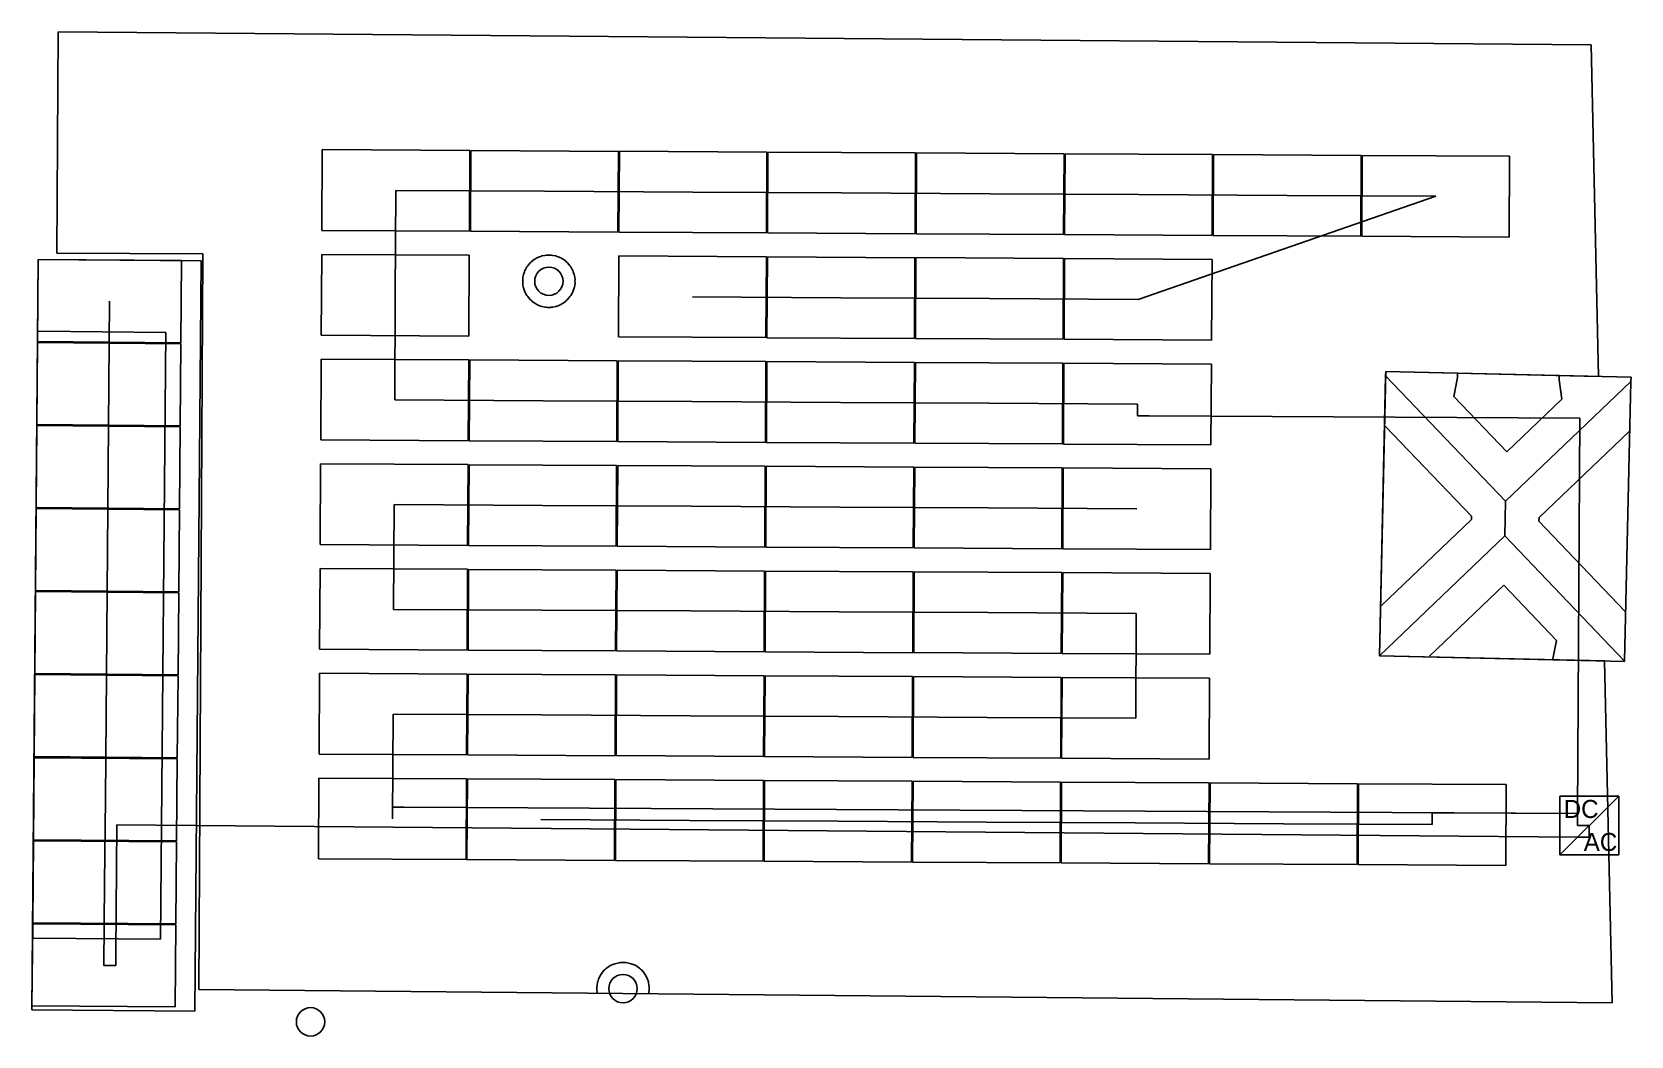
# Model space of a CAD drawing. Header units: feet. Extents: x -13.4 to 53.4, y -23.2 to 18.8.
import ezdxf

# ---------------------------------------------------------------- set-up
doc = ezdxf.new("R2010")
doc.units = ezdxf.units.FT
for name, color, linetype in [('Buildings', 7, 'CONTINUOUS'), ('Connections', 7, 'CONTINUOUS'), ('Inverters', 7, 'CONTINUOUS'), ('Modules', 7, 'CONTINUOUS'), ('Obstructions', 7, 'CONTINUOUS'), ('Setbacks', 7, 'CONTINUOUS'), ('Strings', 7, 'CONTINUOUS')]:
    doc.layers.add(name, color=color, linetype=linetype)

msp = doc.modelspace()

# ---------------------------------------------------------------- linework, layer by layer
at = {"layer": 'Buildings', "color": 252}
for p, q in [((-12.27, 18.799), (-12.321, 9.557)), ((51.784, 18.255), (-12.27, 18.799)), ((52.085, 4.406), (51.784, 18.255)), ((-12.321, 9.557), (-6.219, 9.523)), ((-6.219, 9.523), (-6.389, -21.219)), ((-13.098, 9.293), (-13.363, -22.068)), ((-6.288, 9.235), (-13.098, 9.293)), ((-6.553, -22.125), (-6.288, 9.235)), ((42.933, -7.274), (43.2, 4.606)), ((43.196, 4.428), (42.933, -7.274)), ((43.2, 4.606), (43.196, 4.428)), ((43.196, 4.428), (48.208, -0.814)), ((48.208, -0.814), (43.196, 4.428)), ((43.2, 4.606), (52.085, 4.406)), ((53.448, 4.376), (43.2, 4.606)), ((48.208, -0.814), (53.444, 4.192)), ((53.444, 4.192), (48.208, -0.814)), ((53.181, -7.498), (53.444, 4.192)), ((53.444, 4.192), (53.448, 4.376)), ((48.175, -2.263), (48.208, -0.814)), ((48.208, -0.814), (48.175, -2.263)), ((48.175, -2.263), (42.933, -7.274)), ((42.933, -7.274), (48.175, -2.263)), ((53.181, -7.498), (48.175, -2.263)), ((48.175, -2.263), (53.181, -7.498)), ((52.344, -7.486), (42.933, -7.274)), ((42.933, -7.274), (53.18, -7.505)), ((52.654, -21.772), (52.344, -7.486)), ((53.18, -7.505), (53.181, -7.498)), ((-6.389, -21.219), (52.654, -21.772)), ((-13.363, -22.068), (-6.553, -22.125))]:
    msp.add_line(p, q, dxfattribs=at)
at = {"layer": 'Connections', "color": 91}
for p, q in [((32.823, 3.25), (32.821, 2.758)), ((32.821, 2.758), (33.313, 2.756)), ((33.313, 2.756), (51.304, 2.656)), ((51.304, 2.656), (51.212, -13.866)), ((1.698, -14.083), (1.7, -13.591)), ((1.7, -13.591), (2.193, -13.594)), ((2.193, -13.594), (51.212, -13.865)), ((45.141, -14.324), (45.143, -13.832)), ((45.143, -13.832), (45.635, -13.835)), ((45.635, -13.835), (51.212, -13.865)), ((51.212, -13.866), (51.21, -14.358)), ((51.212, -13.866), (51.21, -14.358)), ((51.212, -13.866), (51.21, -14.358)), ((51.212, -13.865), (51.212, -13.866)), ((51.212, -13.865), (51.212, -13.866)), ((-9.862, -19.72), (-9.816, -14.332)), ((-9.816, -14.332), (51.205, -14.848)), ((51.21, -14.358), (51.702, -14.361)), ((51.21, -14.358), (51.702, -14.361)), ((51.21, -14.358), (51.702, -14.361)), ((51.698, -14.853), (51.702, -14.361)), ((51.205, -14.848), (51.698, -14.853)), ((-9.866, -20.212), (-9.862, -19.72)), ((-10.358, -20.208), (-9.866, -20.212))]:
    msp.add_line(p, q, dxfattribs=at)
at = {"layer": 'Inverters'}
for p, q in [((52.932, -13.13), (50.471, -13.13)), ((50.471, -13.13), (50.471, -15.591)), ((50.471, -15.591), (52.932, -13.13)), ((52.932, -15.591), (52.932, -13.13)), ((50.471, -15.591), (52.932, -15.591))]:
    msp.add_line(p, q, dxfattribs=at)
at = {"layer": 'Modules', "color": 254}
for p, q in [((-1.233, 13.882), (-1.251, 10.505)), ((4.932, 13.848), (-1.233, 13.882)), ((4.913, 10.471), (4.932, 13.848)), ((4.974, 13.845), (4.955, 10.469)), ((11.138, 13.811), (4.974, 13.845)), ((11.12, 10.435), (11.138, 13.811)), ((11.18, 13.812), (11.162, 10.436)), ((17.345, 13.778), (11.18, 13.812)), ((17.326, 10.402), (17.345, 13.778)), ((17.387, 13.776), (17.368, 10.399)), ((23.551, 13.742), (17.387, 13.776)), ((23.533, 10.365), (23.551, 13.742)), ((23.593, 13.743), (23.575, 10.367)), ((29.758, 13.709), (23.593, 13.743)), ((29.739, 10.332), (29.758, 13.709)), ((29.8, 13.71), (29.781, 10.334)), ((35.964, 13.676), (29.8, 13.71)), ((35.946, 10.3), (35.964, 13.676)), ((36.006, 13.674), (35.988, 10.297)), ((42.171, 13.639), (36.006, 13.674)), ((42.152, 10.263), (42.171, 13.639)), ((42.213, 13.641), (42.194, 10.264)), ((48.377, 13.607), (42.213, 13.641)), ((48.359, 10.23), (48.377, 13.607)), ((-1.251, 10.505), (4.913, 10.471)), ((4.955, 10.469), (11.12, 10.435)), ((11.162, 10.436), (17.326, 10.402)), ((17.368, 10.399), (23.533, 10.365)), ((23.575, 10.367), (29.739, 10.332)), ((29.781, 10.334), (35.946, 10.3)), ((35.988, 10.297), (42.152, 10.263)), ((42.194, 10.264), (48.359, 10.23)), ((-1.256, 9.503), (-1.275, 6.126)), ((4.909, 9.469), (-1.256, 9.503)), ((4.89, 6.092), (4.909, 9.469)), ((11.157, 9.437), (11.138, 6.061)), ((17.322, 9.403), (11.157, 9.437)), ((17.303, 6.027), (17.322, 9.403)), ((17.364, 9.4), (17.345, 6.024)), ((23.528, 9.366), (17.364, 9.4)), ((23.509, 5.99), (23.528, 9.366)), ((23.57, 9.368), (23.551, 5.991)), ((29.735, 9.333), (23.57, 9.368)), ((-13.098, 9.292), (-13.127, 5.864)), ((-7.117, 9.242), (-13.098, 9.292)), ((-7.146, 5.813), (-7.117, 9.242)), ((29.716, 5.957), (29.735, 9.333)), ((29.777, 9.331), (29.758, 5.955)), ((35.941, 9.297), (29.777, 9.331)), ((35.923, 5.921), (35.941, 9.297)), ((-1.275, 6.126), (4.89, 6.092)), ((11.138, 6.061), (17.303, 6.027)), ((17.345, 6.024), (23.509, 5.99)), ((-13.128, 5.823), (-13.157, 2.394)), ((-7.146, 5.772), (-13.128, 5.823)), ((-13.127, 5.864), (-7.146, 5.813)), ((-7.175, 2.344), (-7.146, 5.772)), ((23.551, 5.991), (29.716, 5.957)), ((29.758, 5.955), (35.923, 5.921)), ((-1.279, 5.127), (-1.298, 1.751)), ((4.885, 5.093), (-1.279, 5.127)), ((4.867, 1.717), (4.885, 5.093)), ((4.927, 5.094), (4.909, 1.718)), ((11.092, 5.06), (4.927, 5.094)), ((11.073, 1.684), (11.092, 5.06)), ((11.134, 5.058), (11.115, 1.682)), ((17.298, 5.024), (11.134, 5.058)), ((17.28, 1.648), (17.298, 5.024)), ((17.34, 5.025), (17.322, 1.649)), ((23.505, 4.991), (17.34, 5.025)), ((23.486, 1.615), (23.505, 4.991)), ((23.547, 4.992), (23.528, 1.616)), ((29.711, 4.958), (23.547, 4.992)), ((29.693, 1.582), (29.711, 4.958)), ((29.75, 4.956), (29.732, 1.579)), ((35.915, 4.922), (29.75, 4.956)), ((35.896, 1.545), (35.915, 4.922)), ((-13.157, 2.353), (-13.186, -1.075)), ((-13.157, 2.394), (-7.175, 2.344)), ((-7.175, 2.302), (-13.157, 2.353)), ((-7.204, -1.126), (-7.175, 2.302)), ((-1.298, 1.751), (4.867, 1.717)), ((4.909, 1.718), (11.073, 1.684)), ((11.115, 1.682), (17.28, 1.648)), ((17.322, 1.649), (23.486, 1.615)), ((23.528, 1.616), (29.693, 1.582)), ((29.732, 1.579), (35.896, 1.545)), ((-1.305, 0.752), (-1.324, -2.624)), ((4.859, 0.718), (-1.305, 0.752)), ((4.84, -2.658), (4.859, 0.718)), ((4.901, 0.715), (4.882, -2.661)), ((11.066, 0.681), (4.901, 0.715)), ((11.047, -2.695), (11.066, 0.681)), ((11.108, 0.683), (11.089, -2.694)), ((17.272, 0.648), (11.108, 0.683)), ((17.253, -2.728), (17.272, 0.648)), ((17.314, 0.65), (17.295, -2.727)), ((23.479, 0.616), (17.314, 0.65)), ((23.46, -2.761), (23.479, 0.616)), ((23.521, 0.613), (23.502, -2.763)), ((29.685, 0.579), (23.521, 0.613)), ((29.667, -2.797), (29.685, 0.579)), ((29.727, 0.58), (29.708, -2.796)), ((35.892, 0.546), (29.727, 0.58)), ((35.873, -2.83), (35.892, 0.546)), ((-13.186, -1.117), (-13.215, -4.545)), ((-13.186, -1.075), (-7.204, -1.126)), ((-7.204, -1.167), (-13.186, -1.117)), ((-7.233, -4.596), (-7.204, -1.167)), ((-1.324, -2.624), (4.84, -2.658)), ((4.882, -2.661), (11.047, -2.695)), ((11.089, -2.694), (17.253, -2.728)), ((17.295, -2.727), (23.46, -2.761)), ((23.502, -2.763), (29.667, -2.797)), ((29.708, -2.796), (35.873, -2.83)), ((-1.329, -3.623), (-1.347, -7)), ((4.836, -3.657), (-1.329, -3.623)), ((4.817, -7.034), (4.836, -3.657)), ((4.878, -3.66), (4.859, -7.036)), ((11.042, -3.694), (4.878, -3.66)), ((11.024, -7.07), (11.042, -3.694)), ((11.084, -3.693), (11.066, -7.069)), ((17.249, -3.727), (11.084, -3.693)), ((17.23, -7.103), (17.249, -3.727)), ((17.291, -3.729), (17.272, -7.106)), ((23.455, -3.763), (17.291, -3.729)), ((23.437, -7.14), (23.455, -3.763)), ((23.497, -3.762), (23.479, -7.138)), ((29.662, -3.796), (23.497, -3.762)), ((29.643, -7.173), (29.662, -3.796)), ((29.704, -3.795), (29.685, -7.171)), ((35.869, -3.829), (29.704, -3.795)), ((35.85, -7.205), (35.869, -3.829)), ((-13.215, -4.586), (-13.244, -8.015)), ((-13.215, -4.545), (-7.233, -4.596)), ((-7.233, -4.637), (-13.215, -4.586)), ((-7.262, -8.065), (-7.233, -4.637)), ((-1.347, -7), (4.817, -7.034)), ((4.859, -7.036), (11.024, -7.07)), ((11.066, -7.069), (17.23, -7.103)), ((17.272, -7.106), (23.437, -7.14)), ((23.479, -7.138), (29.643, -7.173)), ((29.685, -7.171), (35.85, -7.205)), ((-13.244, -8.015), (-7.262, -8.065)), ((-1.352, -8.002), (-1.371, -11.379)), ((4.813, -8.036), (-1.352, -8.002)), ((-13.244, -8.056), (-13.273, -11.484)), ((-7.262, -8.106), (-13.244, -8.056)), ((-7.291, -11.535), (-7.262, -8.106)), ((4.794, -11.413), (4.813, -8.036)), ((4.855, -8.035), (4.836, -11.412)), ((11.019, -8.069), (4.855, -8.035)), ((11, -11.446), (11.019, -8.069)), ((11.061, -8.068), (11.042, -11.444)), ((17.226, -8.102), (11.061, -8.068)), ((17.207, -11.479), (17.226, -8.102)), ((17.268, -8.105), (17.249, -11.481)), ((23.432, -8.139), (17.268, -8.105)), ((23.414, -11.515), (23.432, -8.139)), ((23.474, -8.137), (23.455, -11.514)), ((29.639, -8.172), (23.474, -8.137)), ((29.62, -11.548), (29.639, -8.172)), ((29.678, -8.174), (29.659, -11.55)), ((35.842, -8.208), (29.678, -8.174)), ((35.824, -11.584), (35.842, -8.208)), ((-13.273, -11.529), (-13.302, -14.957)), ((-13.273, -11.484), (-7.291, -11.535)), ((-7.292, -11.58), (-13.273, -11.529)), ((-7.321, -15.008), (-7.292, -11.58)), ((-1.371, -11.379), (4.794, -11.413)), ((4.836, -11.412), (11, -11.446)), ((11.042, -11.444), (17.207, -11.479)), ((17.249, -11.481), (23.414, -11.515)), ((23.455, -11.514), (29.62, -11.548)), ((29.659, -11.55), (35.824, -11.584)), ((-1.375, -12.378), (-1.394, -15.754)), ((4.789, -12.412), (-1.375, -12.378)), ((4.771, -15.788), (4.789, -12.412)), ((4.828, -12.411), (4.81, -15.787)), ((10.993, -12.445), (4.828, -12.411)), ((10.974, -15.821), (10.993, -12.445)), ((11.035, -12.447), (11.016, -15.823)), ((17.2, -12.481), (11.035, -12.447)), ((17.181, -15.858), (17.2, -12.481)), ((17.241, -12.48), (17.223, -15.856)), ((23.406, -12.514), (17.241, -12.48)), ((23.387, -15.89), (23.406, -12.514)), ((23.448, -12.516), (23.429, -15.893)), ((29.613, -12.551), (23.448, -12.516)), ((29.594, -15.927), (29.613, -12.551)), ((29.654, -12.549), (29.636, -15.926)), ((35.819, -12.583), (29.654, -12.549)), ((35.8, -15.96), (35.819, -12.583)), ((35.861, -12.582), (35.842, -15.959)), ((42.026, -12.616), (35.861, -12.582)), ((42.007, -15.993), (42.026, -12.616)), ((42.068, -12.619), (42.049, -15.995)), ((48.232, -12.653), (42.068, -12.619)), ((48.213, -16.029), (48.232, -12.653)), ((-13.305, -14.999), (-13.334, -18.427)), ((-7.324, -15.049), (-13.305, -14.999)), ((-13.302, -14.957), (-7.321, -15.008)), ((-7.353, -18.478), (-7.324, -15.049)), ((-1.394, -15.754), (4.771, -15.788)), ((4.81, -15.787), (10.974, -15.821)), ((11.016, -15.823), (17.181, -15.858)), ((17.223, -15.856), (23.387, -15.89)), ((23.429, -15.893), (29.594, -15.927)), ((29.636, -15.926), (35.8, -15.96)), ((35.842, -15.959), (42.007, -15.993)), ((42.049, -15.995), (48.213, -16.029)), ((-13.334, -18.468), (-13.363, -21.897)), ((-13.334, -18.427), (-7.353, -18.478)), ((-7.353, -18.519), (-13.334, -18.468)), ((-7.382, -21.947), (-7.353, -18.519)), ((-13.363, -21.897), (-7.382, -21.947))]:
    msp.add_line(p, q, dxfattribs=at)
at = {"layer": 'Obstructions', "color": 252}
for centre in [(8.233, 8.382), (11.332, -21.179), (-1.724, -22.567)]:
    msp.add_circle(centre, 0.593, dxfattribs=at)
at = {"layer": 'Setbacks', "color": 2}
for p, q in [((7.687, 9.327), (7.731, 9.355)), ((7.731, 9.356), (7.845, 9.406)), ((7.731, 9.355), (7.731, 9.356)), ((7.845, 9.406), (7.896, 9.42)), ((7.845, 9.406), (7.845, 9.406)), ((7.896, 9.42), (7.944, 9.438)), ((7.944, 9.438), (7.945, 9.439)), ((7.945, 9.439), (8.066, 9.464)), ((8.066, 9.464), (8.067, 9.464)), ((8.067, 9.464), (8.119, 9.467)), ((8.119, 9.467), (8.17, 9.475)), ((8.17, 9.475), (8.171, 9.475)), ((8.171, 9.475), (8.295, 9.475)), ((8.295, 9.475), (8.295, 9.475)), ((8.295, 9.475), (8.347, 9.467)), ((8.347, 9.467), (8.399, 9.464)), ((8.399, 9.464), (8.399, 9.464)), ((8.399, 9.464), (8.521, 9.439)), ((8.521, 9.439), (8.521, 9.438)), ((8.521, 9.438), (8.57, 9.42)), ((8.57, 9.42), (8.62, 9.406)), ((8.62, 9.406), (8.621, 9.406)), ((8.621, 9.406), (8.734, 9.356)), ((8.734, 9.356), (8.735, 9.355)), ((8.735, 9.355), (8.778, 9.327)), ((7.174, 8.661), (7.212, 8.779)), ((7.212, 8.779), (7.236, 8.826)), ((7.212, 8.779), (7.212, 8.779)), ((7.236, 8.826), (7.255, 8.874)), ((7.255, 8.875), (7.317, 8.982)), ((7.255, 8.874), (7.255, 8.875)), ((7.317, 8.983), (7.35, 9.023)), ((7.317, 8.982), (7.317, 8.983)), ((7.35, 9.023), (7.378, 9.067)), ((7.378, 9.067), (7.379, 9.067)), ((7.379, 9.067), (7.462, 9.16)), ((7.462, 9.16), (7.503, 9.193)), ((7.462, 9.16), (7.462, 9.16)), ((7.503, 9.193), (7.539, 9.23)), ((7.539, 9.23), (7.54, 9.23)), ((7.54, 9.23), (7.64, 9.303)), ((7.64, 9.303), (7.641, 9.303)), ((7.641, 9.303), (7.687, 9.327)), ((8.778, 9.327), (8.825, 9.303)), ((8.825, 9.303), (8.825, 9.303)), ((8.825, 9.303), (8.926, 9.23)), ((8.926, 9.23), (8.926, 9.23)), ((8.926, 9.23), (8.963, 9.193)), ((8.963, 9.193), (9.003, 9.16)), ((9.003, 9.16), (9.004, 9.16)), ((9.004, 9.16), (9.087, 9.067)), ((9.087, 9.067), (9.087, 9.067)), ((9.087, 9.067), (9.116, 9.023)), ((9.116, 9.023), (9.148, 8.983)), ((9.148, 8.983), (9.149, 8.982)), ((9.149, 8.982), (9.211, 8.875)), ((9.211, 8.875), (9.211, 8.874)), ((9.211, 8.874), (9.23, 8.826)), ((9.23, 8.826), (9.253, 8.779)), ((9.253, 8.779), (9.254, 8.779)), ((9.254, 8.779), (9.292, 8.661)), ((7.139, 8.434), (7.152, 8.558)), ((7.141, 8.382), (7.139, 8.434)), ((7.139, 8.434), (7.139, 8.434)), ((7.139, 8.33), (7.141, 8.382)), ((7.139, 8.329), (7.139, 8.33)), ((7.152, 8.206), (7.139, 8.329)), ((7.152, 8.558), (7.165, 8.609)), ((7.152, 8.558), (7.152, 8.558)), ((7.152, 8.205), (7.152, 8.206)), ((7.165, 8.155), (7.152, 8.205)), ((7.165, 8.609), (7.173, 8.66)), ((7.173, 8.103), (7.165, 8.155)), ((7.173, 8.66), (7.174, 8.661)), ((7.174, 8.103), (7.173, 8.103)), ((7.212, 7.985), (7.174, 8.103)), ((9.292, 8.103), (9.254, 7.985)), ((9.292, 8.661), (9.292, 8.66)), ((9.292, 8.66), (9.3, 8.609)), ((9.3, 8.155), (9.292, 8.103)), ((9.292, 8.103), (9.292, 8.103)), ((9.3, 8.609), (9.314, 8.558)), ((9.314, 8.205), (9.3, 8.155)), ((9.314, 8.558), (9.314, 8.558)), ((9.314, 8.558), (9.327, 8.434)), ((9.327, 8.329), (9.314, 8.206)), ((9.314, 8.206), (9.314, 8.205)), ((9.327, 8.434), (9.324, 8.382)), ((9.324, 8.382), (9.327, 8.33)), ((9.327, 8.434), (9.327, 8.434)), ((9.327, 8.33), (9.327, 8.329)), ((7.212, 7.984), (7.212, 7.985)), ((7.236, 7.938), (7.212, 7.984)), ((7.255, 7.889), (7.236, 7.938)), ((7.317, 7.781), (7.255, 7.889)), ((7.255, 7.889), (7.255, 7.889)), ((7.35, 7.74), (7.317, 7.781)), ((7.317, 7.781), (7.317, 7.781)), ((7.378, 7.697), (7.35, 7.74)), ((7.379, 7.696), (7.378, 7.697)), ((7.462, 7.604), (7.379, 7.696)), ((7.503, 7.571), (7.462, 7.604)), ((7.462, 7.604), (7.462, 7.604)), ((7.539, 7.534), (7.503, 7.571)), ((7.54, 7.534), (7.539, 7.534)), ((7.64, 7.461), (7.54, 7.534)), ((7.641, 7.46), (7.64, 7.461)), ((7.687, 7.437), (7.641, 7.46)), ((7.731, 7.408), (7.687, 7.437)), ((7.845, 7.358), (7.731, 7.408)), ((7.731, 7.408), (7.731, 7.408)), ((7.845, 7.357), (7.845, 7.358)), ((7.896, 7.344), (7.845, 7.357)), ((8.62, 7.357), (8.57, 7.344)), ((8.621, 7.358), (8.62, 7.357)), ((8.734, 7.408), (8.621, 7.358)), ((8.735, 7.408), (8.734, 7.408)), ((8.778, 7.437), (8.735, 7.408)), ((8.825, 7.46), (8.778, 7.437)), ((8.926, 7.534), (8.825, 7.461)), ((8.825, 7.461), (8.825, 7.46)), ((8.963, 7.571), (8.926, 7.534)), ((8.926, 7.534), (8.926, 7.534)), ((9.003, 7.604), (8.963, 7.571)), ((9.004, 7.604), (9.003, 7.604)), ((9.087, 7.696), (9.004, 7.604)), ((9.116, 7.74), (9.087, 7.697)), ((9.087, 7.697), (9.087, 7.696)), ((9.148, 7.781), (9.116, 7.74)), ((9.149, 7.781), (9.148, 7.781)), ((9.211, 7.889), (9.149, 7.781)), ((9.23, 7.938), (9.211, 7.889)), ((9.211, 7.889), (9.211, 7.889)), ((9.253, 7.984), (9.23, 7.938)), ((9.254, 7.985), (9.253, 7.984)), ((7.944, 7.325), (7.896, 7.344)), ((7.945, 7.325), (7.944, 7.325)), ((8.066, 7.299), (7.945, 7.325)), ((8.067, 7.299), (8.066, 7.299)), ((8.119, 7.297), (8.067, 7.299)), ((8.17, 7.288), (8.119, 7.297)), ((8.171, 7.288), (8.17, 7.288)), ((8.295, 7.288), (8.171, 7.288)), ((8.347, 7.297), (8.295, 7.288)), ((8.295, 7.288), (8.295, 7.288)), ((8.399, 7.299), (8.347, 7.297)), ((8.521, 7.325), (8.399, 7.299)), ((8.399, 7.299), (8.399, 7.299)), ((8.57, 7.344), (8.521, 7.325)), ((8.521, 7.325), (8.521, 7.325)), ((-7.772, 6.244), (-13.091, 6.289)), ((-7.987, -19.11), (-7.772, 6.244)), ((46.199, 4.36), (46.045, 3.559)), ((46.202, 4.506), (46.199, 4.361)), ((46.199, 4.361), (46.199, 4.36)), ((50.441, 4.259), (50.445, 4.411)), ((50.559, 3.452), (50.441, 4.259)), ((50.441, 4.259), (50.441, 4.259)), ((46.045, 3.559), (48.254, 1.249)), ((48.254, 1.249), (50.559, 3.452)), ((46.781, -1.432), (43.182, 2.332)), ((53.364, 2.097), (49.606, -1.496)), ((43.013, -5.18), (46.777, -1.581)), ((46.777, -1.581), (46.781, -1.432)), ((49.606, -1.496), (49.602, -1.644)), ((49.602, -1.644), (53.195, -5.402)), ((48.129, -4.325), (45.029, -7.288)), ((50.332, -6.629), (48.129, -4.325)), ((50.183, -7.404), (50.332, -6.629)), ((-13.305, -19.065), (-7.987, -19.11)), ((10.335, -20.735), (10.353, -20.687)), ((10.353, -20.687), (10.354, -20.686)), ((10.354, -20.686), (10.416, -20.579)), ((10.416, -20.578), (10.449, -20.538)), ((10.416, -20.579), (10.416, -20.578)), ((10.449, -20.538), (10.477, -20.494)), ((10.477, -20.494), (10.478, -20.494)), ((10.478, -20.494), (10.561, -20.401)), ((10.561, -20.401), (10.601, -20.368)), ((10.561, -20.401), (10.561, -20.401)), ((10.601, -20.368), (10.638, -20.331)), ((10.638, -20.331), (10.639, -20.331)), ((10.639, -20.331), (10.739, -20.258)), ((10.739, -20.258), (10.74, -20.258)), ((10.74, -20.258), (10.786, -20.234)), ((10.786, -20.234), (10.83, -20.206)), ((10.83, -20.205), (10.944, -20.155)), ((10.83, -20.206), (10.83, -20.205)), ((10.944, -20.155), (10.994, -20.141)), ((10.944, -20.155), (10.944, -20.155)), ((10.994, -20.141), (11.043, -20.123)), ((11.043, -20.123), (11.044, -20.123)), ((11.044, -20.123), (11.165, -20.097)), ((11.165, -20.097), (11.218, -20.094)), ((11.165, -20.097), (11.165, -20.097)), ((11.218, -20.094), (11.269, -20.086)), ((11.269, -20.086), (11.27, -20.086)), ((11.27, -20.086), (11.394, -20.086)), ((11.394, -20.086), (11.394, -20.086)), ((11.394, -20.086), (11.446, -20.094)), ((11.446, -20.094), (11.498, -20.097)), ((11.498, -20.097), (11.498, -20.097)), ((11.498, -20.097), (11.62, -20.123)), ((11.62, -20.123), (11.62, -20.123)), ((11.62, -20.123), (11.669, -20.141)), ((11.669, -20.141), (11.719, -20.155)), ((11.719, -20.155), (11.72, -20.155)), ((11.72, -20.155), (11.833, -20.205)), ((11.833, -20.205), (11.834, -20.206)), ((11.834, -20.206), (11.877, -20.234)), ((11.877, -20.234), (11.924, -20.258)), ((11.924, -20.258), (11.924, -20.258)), ((11.924, -20.258), (12.025, -20.331)), ((12.025, -20.331), (12.025, -20.331)), ((12.025, -20.331), (12.062, -20.368)), ((12.062, -20.368), (12.102, -20.401)), ((12.102, -20.401), (12.103, -20.401)), ((12.103, -20.401), (12.186, -20.494)), ((12.186, -20.494), (12.186, -20.494)), ((12.186, -20.494), (12.214, -20.538)), ((12.214, -20.538), (12.247, -20.578)), ((12.247, -20.578), (12.248, -20.579)), ((12.248, -20.579), (12.31, -20.686)), ((12.31, -20.686), (12.31, -20.687)), ((12.31, -20.687), (12.329, -20.735)), ((10.238, -21.127), (10.251, -21.003)), ((10.24, -21.179), (10.238, -21.127)), ((10.238, -21.127), (10.238, -21.127)), ((10.238, -21.231), (10.24, -21.179)), ((10.238, -21.232), (10.238, -21.231)), ((10.249, -21.342), (10.238, -21.232)), ((10.251, -21.003), (10.264, -20.952)), ((10.251, -21.003), (10.251, -21.003)), ((10.264, -20.952), (10.272, -20.901)), ((10.272, -20.901), (10.273, -20.9)), ((10.273, -20.9), (10.311, -20.782)), ((10.311, -20.782), (10.335, -20.735)), ((10.311, -20.782), (10.311, -20.782)), ((12.329, -20.735), (12.352, -20.782)), ((12.352, -20.782), (12.352, -20.782)), ((12.352, -20.782), (12.391, -20.9)), ((12.391, -20.9), (12.391, -20.901)), ((12.391, -20.901), (12.399, -20.952)), ((12.399, -20.952), (12.413, -21.003)), ((12.413, -21.356), (12.411, -21.362)), ((12.413, -21.003), (12.413, -21.003)), ((12.413, -21.003), (12.426, -21.127)), ((12.426, -21.232), (12.413, -21.355)), ((12.413, -21.355), (12.413, -21.356)), ((12.426, -21.127), (12.423, -21.179)), ((12.423, -21.179), (12.426, -21.231)), ((12.426, -21.127), (12.426, -21.127)), ((12.426, -21.231), (12.426, -21.232))]:
    msp.add_line(p, q, dxfattribs=at)
at = {"layer": 'Strings', "color": 11}
for p, q in [((1.817, 7.797), (1.84, 12.176)), ((1.84, 12.176), (8.047, 12.14)), ((8.047, 12.14), (14.253, 12.107)), ((14.253, 12.107), (20.46, 12.071)), ((20.46, 12.071), (26.666, 12.038)), ((26.666, 12.038), (32.873, 12.005)), ((45.286, 11.935), (32.85, 7.626)), ((32.873, 12.005), (39.079, 11.968)), ((39.079, 11.968), (45.286, 11.935)), ((-10.151, 4.083), (-10.122, 7.553)), ((1.794, 3.422), (1.817, 7.797)), ((20.436, 7.695), (14.23, 7.732)), ((26.643, 7.662), (20.436, 7.695)), ((32.85, 7.626), (26.643, 7.662)), ((-10.18, 0.614), (-10.151, 4.083)), ((8, 3.389), (1.794, 3.422)), ((14.207, 3.353), (8, 3.389)), ((20.413, 3.32), (14.207, 3.353)), ((26.62, 3.287), (20.413, 3.32)), ((32.823, 3.25), (26.62, 3.287)), ((-10.21, -2.856), (-10.18, 0.614)), ((1.744, -5.329), (1.767, -0.953)), ((1.767, -0.953), (7.974, -0.99)), ((7.974, -0.99), (14.181, -1.023)), ((14.181, -1.023), (20.387, -1.055)), ((20.387, -1.055), (26.594, -1.092)), ((26.594, -1.092), (32.8, -1.125)), ((-10.239, -6.326), (-10.21, -2.856)), ((7.951, -5.365), (1.744, -5.329)), ((14.157, -5.398), (7.951, -5.365)), ((20.364, -5.434), (14.157, -5.398)), ((26.57, -5.467), (20.364, -5.434)), ((32.777, -5.5), (26.57, -5.467)), ((32.751, -9.879), (32.777, -5.5)), ((-10.268, -9.795), (-10.239, -6.326)), ((-10.297, -13.268), (-10.268, -9.795)), ((1.698, -14.083), (1.721, -9.708)), ((1.721, -9.708), (7.927, -9.74)), ((7.927, -9.74), (14.134, -9.773)), ((14.134, -9.773), (20.341, -9.81)), ((20.341, -9.81), (26.547, -9.843)), ((26.547, -9.843), (32.751, -9.879)), ((-10.329, -16.738), (-10.297, -13.268)), ((14.108, -14.152), (7.901, -14.116)), ((20.314, -14.185), (14.108, -14.152)), ((26.521, -14.222), (20.314, -14.185)), ((32.727, -14.255), (26.521, -14.222)), ((38.934, -14.287), (32.727, -14.255)), ((45.141, -14.324), (38.934, -14.287)), ((-10.358, -20.208), (-10.329, -16.738))]:
    msp.add_line(p, q, dxfattribs=at)

# ---------------------------------------------------------------- texts
at = {"layer": 'Inverters'}
for s, p in [('DC', (50.635, -14.049)), ('AC', (51.472, -15.427))]:
    msp.add_text(s, height=0.7546, dxfattribs=at).set_placement(p)

doc.saveas('drawing.dxf')
